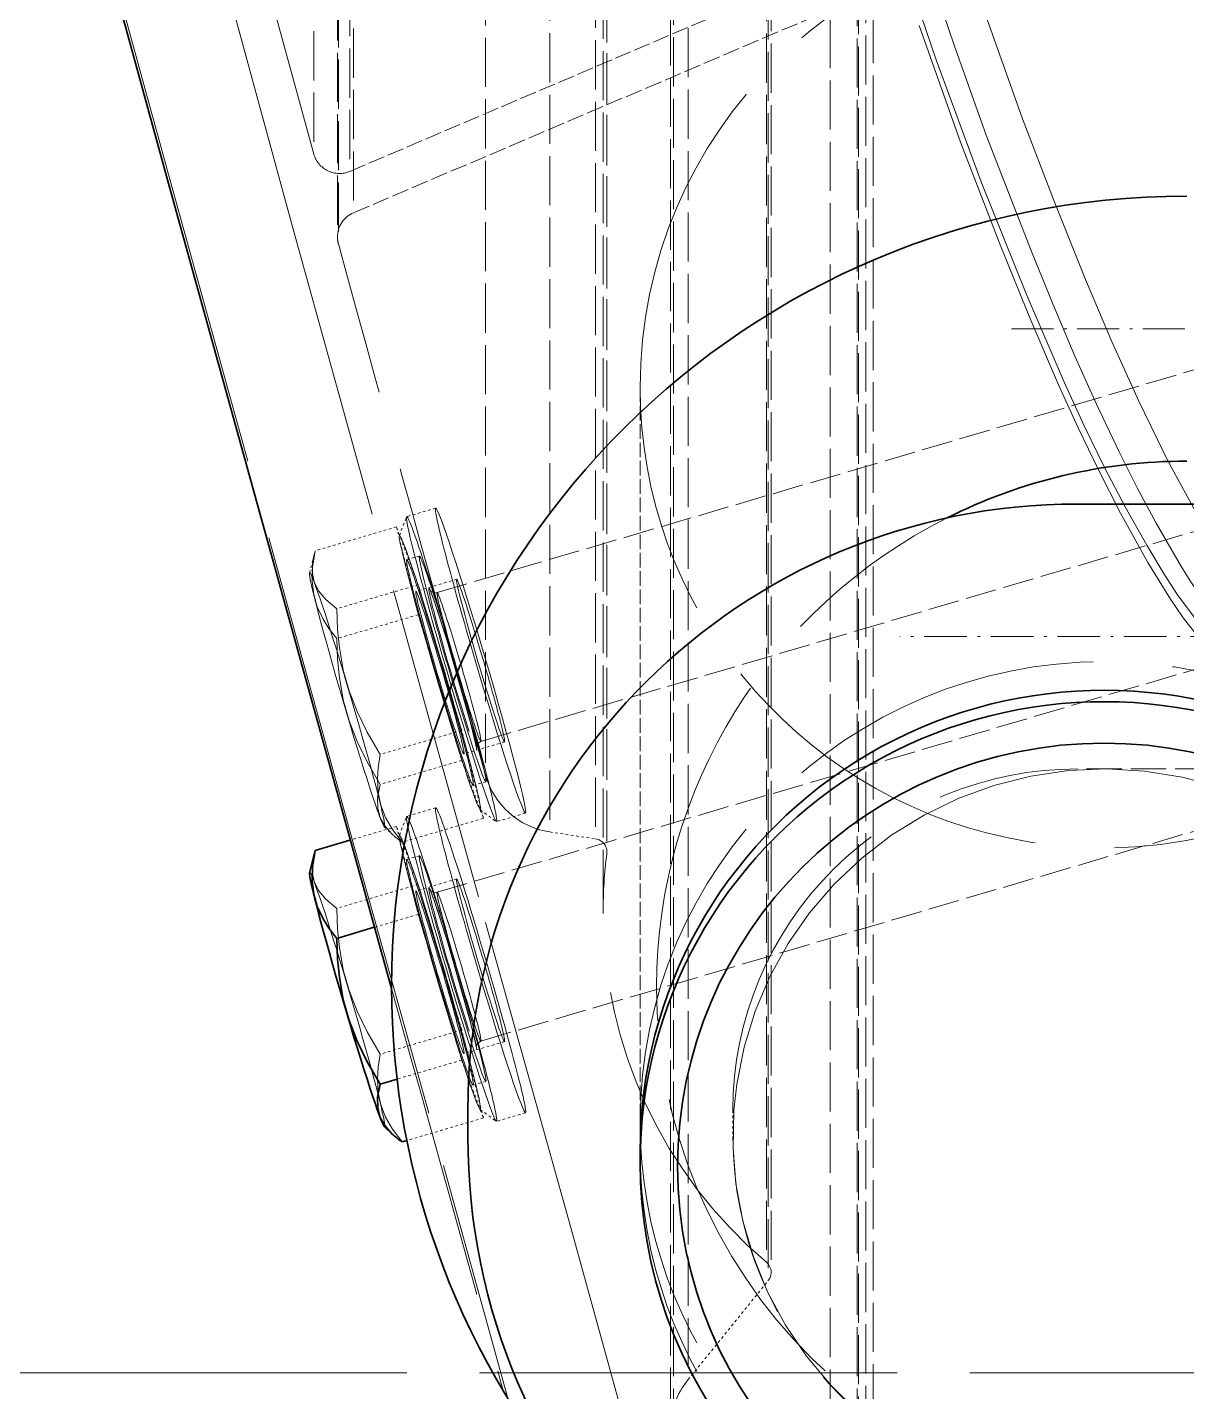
# Model space of a CAD drawing. Header units: millimetres. Extents: x 4398 to 33805, y 3079 to 23874.
# Drawn here: x 13960.8 to 14004.5, y 11391.2 to 11442.7 of the extents above; entities that cross this region are included whole.
import ezdxf

# ---------------------------------------------------------------- set-up
doc = ezdxf.new("R2010")
doc.units = ezdxf.units.MM
doc.linetypes.add('DASHDOT', pattern=[18.5, 12, -3, 0.5, -3])
doc.linetypes.add('DASHED', pattern=[15, 12, -3])

# ---------------------------------------------------------------- blocks, each defined once
blk = doc.blocks.new('A$C55E021B5')
at = {"color": 7, "linetype": 'DASHED', "lineweight": 13, "ltscale": 0.1545345306396484}
blk.add_line((1247.010163747225, 1209.231195166503), (1247.010163747225, 1116.510498446325), dxfattribs=at)
at = {"color": 7, "linetype": 'DASHED', "lineweight": 13, "ltscale": 0.1545383453369141}
blk.add_line((1245.651063722893, 1208.580255377135), (1245.651063722893, 1115.85726983918), dxfattribs=at)
at = {"color": 7, "linetype": 'DASHED', "lineweight": 13, "ltscale": 0.1545463562011719}
blk.add_line((1245.513734653461, 1207.021799320384), (1245.513734653461, 1114.294007265038), dxfattribs=at)
at = {"color": 7, "linetype": 'DASHED', "lineweight": 13, "ltscale": 0.1545524597167969}
blk.add_line((1246.084565818877, 1205.851984530251), (1246.084565818877, 1113.120530366345), dxfattribs=at)
at = {"color": 7, "linetype": 'DASHED', "lineweight": 13, "ltscale": 0.1545513153076172}
blk.add_line((1246.119813613463, 1206.111536471552), (1246.119813613463, 1113.380768953037), dxfattribs=at)
at = {"color": 7, "linetype": 'DASHED', "lineweight": 13, "ltscale": 0.1546115875244141}
blk.add_line((1240.537386939264, 1185.834441599814), (1240.537386939264, 1093.067510759603), dxfattribs=at)
at = {"color": 7, "linetype": 'DASHED', "lineweight": 13, "ltscale": 0.1546131134033203}
for p, q in [((1238.105289118816, 1183.68913265274), (1238.105289118816, 1090.921286285535)), ((1236.378604951882, 1183.424087548658), (1236.378604951882, 1090.656241181452))]:
    blk.add_line(p, q, dxfattribs=at)
at = {"color": 7, "linetype": 'DASHED', "lineweight": 13, "ltscale": 0.1546138763427734}
blk.add_line((1235.955173654351, 1182.933365007077), (1235.955173654351, 1090.165060876316), dxfattribs=at)
at = {"color": 7, "linetype": 'DASHED', "lineweight": 13, "ltscale": 0.1546134948730469}
blk.add_line((1235.959293526466, 1182.871109162254), (1235.959293526466, 1090.103033913212), dxfattribs=at)
at = {"color": 7, "linetype": 'DASHED', "lineweight": 13, "ltscale": 0.1546142578125}
blk.add_line((1236.096622595898, 1180.695816701773), (1236.096622595898, 1087.927283689176), dxfattribs=at)
at = {"color": 7, "linetype": 'DASHED', "lineweight": 13, "ltscale": 0.1545967102050781}
blk.add_line((1229.932836194275, 1167.438068334508), (1229.932836194275, 1074.68006388392), dxfattribs=at)
at = {"color": 7, "linetype": 'DASHED', "lineweight": 13, "ltscale": 0.1545955657958984}
blk.add_line((1229.756597221698, 1167.059040102788), (1229.756597221698, 1074.301722297474), dxfattribs=at)
at = {"color": 7, "linetype": 'DASHED', "lineweight": 13, "ltscale": 0.1545948028564453}
blk.add_line((1229.866918240892, 1166.747303115), (1229.866918240892, 1073.990443073359), dxfattribs=at)
at = {"color": 7, "linetype": 'DASHED', "lineweight": 13, "ltscale": 0.1545829772949219}
blk.add_line((1232.891819877885, 1162.999363927316), (1232.891819877885, 1070.249599220842), dxfattribs=at)
at = {"color": 7, "linetype": 'DASHED', "lineweight": 13, "ltscale": 0.1545761108398437}
blk.add_line((1233.553288229261, 1161.128026473831), (1233.553288229261, 1068.382381639472), dxfattribs=at)
at = {"color": 7, "linetype": 'DASHED', "lineweight": 13, "ltscale": 0.1545734405517578}
blk.add_line((1233.4457137914, 1160.33495109764), (1233.4457137914, 1067.590908435785), dxfattribs=at)
at = {"color": 7, "linetype": 'DASHED', "lineweight": 13, "ltscale": 0.1544528961181641}
blk.add_line((1227.531866296296, 1140.139109258685), (1227.531866296296, 1047.467393240106), dxfattribs=at)
at = {"color": 7, "linetype": 'DASHED', "lineweight": 13, "ltscale": 0.1544475555419922}
blk.add_line((1226.183752597528, 1139.521586209565), (1226.183752597528, 1046.853074535873), dxfattribs=at)
at = {"color": 7, "linetype": 'DASHED', "lineweight": 13, "ltscale": 0.1544353485107422}
blk.add_line((1225.909094458548, 1138.009593154682), (1225.909094458548, 1045.348405697994), dxfattribs=at)
at = {"color": 7, "linetype": 'DASHED', "lineweight": 13, "ltscale": 0.1544254302978516}
blk.add_line((1226.46756600785, 1136.788966608845), (1226.46756600785, 1044.133730078494), dxfattribs=at)
at = {"color": 7, "linetype": 'DASHED', "lineweight": 13, "ltscale": 0.1544277191162109}
blk.add_line((1226.514715654994, 1137.092006088729), (1226.514715654994, 1044.435396267829), dxfattribs=at)
at = {"color": 7, "linetype": 'DASHED', "lineweight": 13, "ltscale": 0.05186580281210092}
blk.add_line((1245.651063722893, 1115.85726983918), (1217.023445899933, 1128.05895766223), dxfattribs=at)
at = {"color": 7, "linetype": 'DASHED', "lineweight": 13, "ltscale": 0.05322523201059827}
blk.add_line((1245.513734653461, 1114.294007265038), (1216.135842347503, 1126.815671819873), dxfattribs=at)
at = {"color": 7, "linetype": 'DASHED', "lineweight": 13, "ltscale": 0.09786598281396491}
for p, q in [((1242.361116981818, 1099.956852411648), (1186.030563736902, 1116.535675442457)), ((1242.361116981818, 1088.644141431811), (1186.030563736902, 1105.222964462504)), ((1240.708590512499, 1083.028526899201), (1184.378037267583, 1099.607349929895))]:
    blk.add_line(p, q, dxfattribs=at)
at = {"color": 7, "linetype": 'DASHED', "lineweight": 13, "ltscale": 0.0978658751108896}
blk.add_line((1240.708590512499, 1094.341466760874), (1184.378037267583, 1110.920060909732), dxfattribs=at)
at = {"color": 7, "linetype": 'DASHDOT', "lineweight": 13, "ltscale": 0.1322036743164063}
blk.add_line((1220.68921652784, 1109.9187031115), (1141.3670304712, 1109.9187031115), dxfattribs=at)
at = {"color": 7, "linetype": 'DASHED', "lineweight": 13, "ltscale": 0.0462371826171875}
blk.add_line((1234.700901486431, 1107.704271866154), (1234.700901486431, 1079.96196877773), dxfattribs=at)
at = {"color": 7, "lineweight": 35, "ltscale": 0.014166259765625}
blk.add_line((1209.70105991546, 1103.300815253431), (1218.200813788906, 1103.300815253431), dxfattribs=at)
at = {"color": 7, "linetype": 'DASHED', "lineweight": 13, "ltscale": 0.001898366799051077}
for p, q in [((1242.41375979186, 1103.144946759596), (1243.506441421327, 1102.823367855191)), ((1239.025851647821, 1091.633108628943), (1240.118533277287, 1091.311529724655)), ((1242.41375979186, 1091.832006897923), (1243.506441421327, 1091.510427993519)), ((1239.025851647821, 1080.320397649106), (1240.118533277287, 1079.998818744702))]:
    blk.add_line(p, q, dxfattribs=at)
at = {"color": 7, "linetype": 'DASHED', "lineweight": 13, "ltscale": 0.001259023249884367}
blk.add_line((1243.784303905195, 1102.111087748228), (1243.512850111219, 1102.816043638188), dxfattribs=at)
at = {"color": 7, "linetype": 'DASHED', "lineweight": 13, "ltscale": 0.005692774518600997}
for p, q in [((1243.893709397162, 1102.437702051742), (1243.073854852453, 1099.12189166926)), ((1240.614291218095, 1091.437185823132), (1241.43414576292, 1094.752996205731)), ((1243.893709397162, 1091.124991071905), (1243.073854852453, 1087.809180689423)), ((1240.614291218095, 1080.124474843295), (1241.43414576292, 1083.440285225777))]:
    blk.add_line(p, q, dxfattribs=at)
at = {"color": 7, "linetype": 'DASHED', "lineweight": 13, "ltscale": 0.003888721552085566}
for p, q in [((1243.073854852453, 1100.253254320036), (1243.893709397162, 1102.437702051742)), ((1241.43414576292, 1093.621633554954), (1240.614291218095, 1091.437185823132)), ((1243.073854852453, 1088.940543340083), (1243.893709397162, 1091.124991071905)), ((1241.43414576292, 1082.308922575117), (1240.614291218095, 1080.124474843295))]:
    blk.add_line(p, q, dxfattribs=at)
at = {"color": 7, "linetype": 'DASHED', "lineweight": 13, "ltscale": 0.005334061327424222}
for p, q in [((1243.893709397162, 1102.437702051742), (1246.963929627076, 1101.534076774638)), ((1243.073854852453, 1100.253254320036), (1246.144075082368, 1099.349629042816)), ((1243.073854852453, 1099.12189166926), (1246.144075082368, 1098.218266392156)), ((1241.43414576292, 1094.752996205731), (1244.504365992834, 1093.84937092851)), ((1243.073854852453, 1088.940543340083), (1246.144075082368, 1088.036918062979)), ((1241.43414576292, 1083.440285225777), (1244.504365992834, 1082.536659948673))]:
    blk.add_line(p, q, dxfattribs=at)
at = {"color": 7, "linetype": 'DASHED', "lineweight": 13, "ltscale": 0.0008326438212536401}
for p, q in [((1243.028078495976, 1101.337925087108), (1243.507356948438, 1101.196933909116)), ((1240.520907450918, 1092.819174025703), (1241.00018590338, 1092.678182847711))]:
    blk.add_line(p, q, dxfattribs=at)
at = {"color": 7, "linetype": 'DASHED', "lineweight": 13, "ltscale": 0.0002700040461012987}
blk.add_line((1247.005586111554, 1101.377521635412), (1246.963929627076, 1101.534076774638), dxfattribs=at)
at = {"color": 7, "linetype": 'DASHED', "lineweight": 13, "ltscale": 0.001175601567276807}
blk.add_line((1247.170838758451, 1100.69179181513), (1247.005586111554, 1101.377521635412), dxfattribs=at)
at = {"color": 7, "linetype": 'DASHED', "lineweight": 13, "ltscale": 0.009565781116906208}
for p, q in [((1241.43414576292, 1094.752996205731), (1243.073854852453, 1100.253254320036)), ((1243.073854852453, 1099.12189166926), (1241.43414576292, 1093.621633554954)), ((1241.43414576292, 1083.440285225777), (1243.073854852453, 1088.940543340083)), ((1243.073854852453, 1087.809180689423), (1241.43414576292, 1082.308922575117))]:
    blk.add_line(p, q, dxfattribs=at)
at = {"color": 7, "linetype": 'DASHED', "lineweight": 13, "ltscale": 0.002665825111486643}
for p, q in [((1241.623202115166, 1100.458790160628), (1243.157625584849, 1100.007206403796)), ((1241.623202115166, 1089.146079180791), (1243.157625584849, 1088.694495423959))]:
    blk.add_line(p, q, dxfattribs=at)
at = {"color": 7, "linetype": 'DASHDOT', "lineweight": 13, "ltscale": 0.1340011596679687}
blk.add_line((1144.500879836603, 1098.300663833768), (1224.901556852259, 1098.300663833768), dxfattribs=at)
at = {"color": 7, "linetype": 'DASHED', "lineweight": 13, "ltscale": 0.002665093218917819}
blk.add_line((1239.816409324514, 1094.31926522791), (1241.350375030524, 1093.867681471078), dxfattribs=at)
at = {"color": 7, "linetype": 'DASHED', "lineweight": 13, "ltscale": 0.005333953634126884}
for p, q in [((1241.43414576292, 1093.621633554954), (1244.504365992834, 1092.71823715957)), ((1240.614291218095, 1091.437185823132), (1243.684511448009, 1090.533789427864))]:
    blk.add_line(p, q, dxfattribs=at)
at = {"color": 7, "linetype": 'DASHED', "lineweight": 13, "ltscale": 0.1116661071777344}
blk.add_line((1151.201165136401, 1093.300741295941), (1218.200813788906, 1093.300741295941), dxfattribs=at)
at = {"color": 7, "linetype": 'DASHED', "lineweight": 13, "ltscale": 0.001258492390066312}
for p, q in [((1240.737429617075, 1091.759680254647), (1240.12768854863, 1091.314276305988)), ((1240.737429617075, 1080.44696927481), (1240.12768854863, 1080.001565326151))]:
    blk.add_line(p, q, dxfattribs=at)
at = {"color": 7, "linetype": 'DASHED', "lineweight": 13, "ltscale": 0.00125866726790303}
blk.add_line((1243.784303905195, 1090.798376768391), (1243.512850111219, 1091.503103776515), dxfattribs=at)
at = {"color": 7, "linetype": 'DASHED', "lineweight": 13, "ltscale": 0.002911513803172726}
blk.add_line((1238.105289118816, 1090.921286285535), (1236.378604951882, 1090.656241181452), dxfattribs=at)
at = {"color": 7, "linetype": 'DASHED', "lineweight": 13, "ltscale": 0.003057153533255406}
blk.add_line((1243.893709397162, 1091.124991071905), (1245.653352540787, 1090.607031598251), dxfattribs=at)
at = {"color": 7, "linetype": 'DASHED', "lineweight": 13, "ltscale": 0.0006591537479312479}
blk.add_line((1244.353304016389, 1091.118124618457), (1244.06720178829, 1090.845068651979), dxfattribs=at)
at = {"color": 7, "lineweight": 35, "ltscale": 0.002276907797984541}
blk.add_line((1245.653352540787, 1090.607031598251), (1246.963929627076, 1090.221365794801), dxfattribs=at)
at = {"color": 7, "linetype": 'DASHED', "lineweight": 13, "ltscale": 0.0008327515585014713}
for p, q in [((1243.028078495976, 1090.025214107154), (1243.507356948438, 1089.883994047443)), ((1240.520907450918, 1081.506463045749), (1241.00018590338, 1081.365242986038))]:
    blk.add_line(p, q, dxfattribs=at)
at = {"color": 7, "lineweight": 35, "ltscale": 0.0002700040461012987}
blk.add_line((1247.005586111554, 1090.064810655575), (1246.963929627076, 1090.221365794801), dxfattribs=at)
at = {"color": 7, "lineweight": 35, "ltscale": 0.001175972423683192}
blk.add_line((1247.170838758451, 1089.378851953457), (1247.005586111554, 1090.064810655575), dxfattribs=at)
at = {"color": 7, "linetype": 'DASHED', "lineweight": 13, "ltscale": 0.002879723152071189}
blk.add_line((1243.073854852453, 1087.809180689423), (1244.731416720999, 1087.32143361101), dxfattribs=at)
at = {"color": 7, "lineweight": 35, "ltscale": 0.002454338186086134}
blk.add_line((1244.731416720999, 1087.32143361101), (1246.144075082368, 1086.905555412202), dxfattribs=at)
at = {"color": 7, "linetype": 'DASHED', "lineweight": 13, "ltscale": 0.002664985514494588}
blk.add_line((1239.816409324514, 1083.006325366237), (1241.350375030524, 1082.554970491241), dxfattribs=at)
at = {"color": 7, "linetype": 'DASHED', "lineweight": 13, "ltscale": 0.004238156697123017}
blk.add_line((1241.43414576292, 1082.308922575117), (1243.873567800372, 1081.590920423536), dxfattribs=at)
at = {"color": 7, "lineweight": 35, "ltscale": 0.001095904631899717}
blk.add_line((1243.873567800372, 1081.590920423536), (1244.504365992834, 1081.405297297897), dxfattribs=at)
at = {"color": 7, "linetype": 'DASHED', "lineweight": 13, "ltscale": 0.001655960083007813}
blk.add_line((1231.200841269092, 1080.416299115896), (1231.200841269092, 1079.422723298223), dxfattribs=at)
at = {"color": 7, "linetype": 'DASHED', "lineweight": 13, "ltscale": 0.005023848837338247}
blk.add_line((1240.614291218095, 1080.124474843295), (1243.505983657771, 1079.273492376116), dxfattribs=at)
at = {"color": 7, "lineweight": 35, "ltscale": 0.001655960083007813}
blk.add_line((1241.201144108301, 1080.416299115896), (1241.201144108301, 1079.422723298223), dxfattribs=at)
at = {"color": 7, "lineweight": 35, "ltscale": 0.0006594171802647487}
blk.add_line((1244.353304016389, 1079.805413638504), (1244.06720178829, 1079.532128790306), dxfattribs=at)
at = {"color": 7, "lineweight": 35, "ltscale": 0.0003102125326372066}
blk.add_line((1243.505983657771, 1079.273492376116), (1243.684511448009, 1079.220849566191), dxfattribs=at)
at = {"color": 7, "lineweight": 35, "ltscale": 0.000719451904296875}
blk.add_line((1234.700901486431, 1078.882791173441), (1234.700901486431, 1078.451120131678), dxfattribs=at)
at = {"color": 7, "linetype": 'DASHED', "lineweight": 13, "ltscale": 0.008018027164090703}
blk.add_line((1232.891819877885, 1070.249599220842), (1229.866918240892, 1073.990443073359), dxfattribs=at)
at = {"color": 7, "linetype": 'DASHDOT', "lineweight": 13}
for p, q in [((451.7585795341147, 1070.499995890801), (1267.758297327193, 1070.499995890801)), ((1440.499040658688, 1070.499767009082), (654.4993158561265, 1070.499995890801))]:
    blk.add_line(p, q, dxfattribs=at)
at = {"color": 7, "linetype": 'DASHED', "lineweight": 13}
for points in [[(1224.371008880422, 1122.537184660352), (1223.529639448141, 1120.072127863212), (1221.831336622228, 1115.467255281896), (1220.127998397205, 1111.205934256112), (1218.693825148264, 1107.873415503447), (1217.946297246832, 1106.257739001099), (1217.162148260031, 1104.659915277647), (1216.395394288804, 1103.192783052131), (1215.585610542548, 1101.744876896293), (1214.931466408176, 1100.648533158266), (1214.427010959698, 1099.871479506866), (1213.797128294347, 1099.035145473696), (1213.407571500618, 1098.596379096765), (1212.986429020864, 1098.184391888353), (1212.535074145868, 1097.804677011241), (1211.97477154246, 1097.407338236837), (1211.382883252911, 1097.05920904575), (1210.541971584185, 1096.669423370186), (1209.662150012431, 1096.379201270087), (1208.754404863212, 1096.200673479732), (1208.238047561943, 1096.155354886811), (1207.719859206452, 1096.153752714308)], [(1223.650031265672, 1122.975035510171), (1222.857184771317, 1120.617782032612), (1221.643653560648, 1117.224838489463), (1219.938942044842, 1112.827103921241), (1219.134651461369, 1110.853914074629), (1218.298775191754, 1108.885759627243), (1217.484871573382, 1107.065233929578), (1216.628853706978, 1105.264392065146), (1215.945870468146, 1103.913531785045), (1215.229928252505, 1102.579379875126), (1214.264047130579, 1100.908313981403), (1213.926217619664, 1100.361744284892), (1213.275735593852, 1099.419895750034), (1212.915017904699, 1098.975636210322), (1212.314889871152, 1098.359257570148), (1211.603983054854, 1097.797352794238), (1210.734690044992, 1097.285115365084), (1209.802225663312, 1096.899449561635), (1209.31928510229, 1096.759373910754), (1208.82947808782, 1096.657750399347), (1208.29526800754, 1096.595952318079), (1207.761515690814, 1096.588628101075)], [(1224.167304094051, 1121.362792234548), (1222.611365736913, 1116.958191212878), (1221.09204846491, 1113.016846918879), (1219.996620254111, 1110.322450575797), (1218.91309389587, 1107.7965112245), (1218.172432447886, 1106.170763923699), (1217.396523205316, 1104.559665057022), (1216.572548788492, 1102.955890407233), (1215.540291949626, 1101.098972506152), (1214.695260408786, 1099.70714238708), (1214.216439719879, 1099.006535250955), (1213.687265038825, 1098.33751380074), (1213.094003458609, 1097.716099761456), (1212.348764374954, 1097.096516776277), (1211.77976426376, 1096.717488544557), (1211.181009520878, 1096.387212132482), (1210.356577340383, 1096.031072079), (1209.49735512909, 1095.769917965197), (1208.613871448775, 1095.616338289139), (1207.719859206452, 1095.586125893897)], [(1226.267065566368, 1038.583804617432), (1228.241399821811, 1044.757890699228), (1230.189641554127, 1050.938614352868), (1231.441167140714, 1055.085952251015), (1232.654240587712, 1059.245192001952), (1234.226658433196, 1064.804272734356), (1237.306491698007, 1075.941660268843), (1240.804720861124, 1088.46790245935), (1247.753571776659, 1113.539841791877), (1251.181763114277, 1126.092634269065), (1254.265258487649, 1137.226359695109), (1255.846831604475, 1142.782464964344), (1258.30135983949, 1151.09476465793)], [(1231.165593474623, 1040.782671901543), (1233.528568996684, 1048.208970215201), (1234.860203207107, 1052.559784017998), (1237.084476368953, 1060.200544561871), (1238.921023791525, 1066.763958555675), (1242.670565151711, 1080.306664742093), (1245.514650180572, 1090.455282976414), (1252.5344544486, 1115.871460509748), (1256.710631451439, 1131.11452945802), (1259.241606201846, 1140.11896766178)], [(1247.010163747225, 1116.510498446325), (1251.327789691495, 1132.274960095092), (1253.353851229869, 1139.515406401508), (1255.972716584787, 1148.550285882346)], [(1220.272651683757, 1117.843277065695), (1221.603370366953, 1121.587554144935), (1222.848029499975, 1125.359297038085), (1224.649786891518, 1131.064862111263), (1226.46756600785, 1136.788966608845)], [(1207.823313772082, 1098.092381411727), (1208.254069286733, 1098.101765564905), (1208.69672665406, 1098.162648118945), (1209.170511943739, 1098.278920064477), (1209.639261834192, 1098.441883893596), (1210.154245844678, 1098.677174365992), (1210.644052859148, 1098.963047712256), (1211.257913799709, 1099.430195430206), (1211.657999155446, 1099.823185450776), (1212.026498825275, 1100.258747482818), (1212.391794150099, 1100.760914113518), (1212.738321168683, 1101.29237761235), (1213.598001143648, 1102.740054886468), (1214.784982067402, 1104.93617558913), (1215.884530150433, 1107.181276993273), (1216.914955935077, 1109.466432709392), (1217.893196673234, 1111.77951200286), (1219.109474465236, 1114.801438176684), (1220.272651683757, 1117.843277065695)], [(1246.963929627076, 1101.534076774638), (1247.057313394369, 1100.916553725518), (1247.071504064937, 1100.389210098801), (1247.013368092114, 1099.889790049434), (1246.880616658353, 1099.421040158981), (1246.665010019191, 1098.956410140527), (1246.44024810892, 1098.599812323489), (1246.144075082368, 1098.218266392156)], [(1246.998261894551, 1100.360828757781), (1247.071046301382, 1100.734592708555), (1247.047700359471, 1101.169468095206), (1247.005586111554, 1101.377521635412)], [(1246.998261894551, 1100.360828757781), (1246.832093720426, 1100.02185483792), (1246.557893345002, 1099.69112066229), (1246.144075082368, 1099.349629042816)], [(1242.361116981818, 1099.956852411648), (1242.488833016469, 1099.953648066759), (1242.597322981324, 1100.012699566578), (1242.626619849456, 1100.047260715772), (1242.627535376683, 1100.048862888274), (1242.625704322345, 1100.04542966155), (1242.470980237456, 1099.641224433697), (1241.987581912879, 1098.141362113209), (1241.774264091611, 1097.43709286864)], [(1244.504365992834, 1093.84937092851), (1245.005617096424, 1094.694402469351), (1245.381898746811, 1095.463674140192), (1245.680360591141, 1096.244389900152), (1245.899171575074, 1097.034032049734), (1246.048860260853, 1097.878376945184), (1246.116151504903, 1098.569599928247), (1246.144075082368, 1099.349629042816)], [(1244.504365992834, 1092.71823715957), (1245.005617096424, 1093.563039818691), (1245.381898746811, 1094.332311489532), (1245.680360591141, 1095.113027249492), (1245.899171575074, 1095.902669398958), (1246.048860260853, 1096.747243176244), (1246.116151504903, 1097.438237277471), (1246.144075082368, 1098.218266392156)], [(1241.774264091611, 1097.43709286864), (1241.096774015561, 1095.040700606216), (1240.906802136087, 1094.262273664033), (1240.883913957849, 1094.133413220552), (1240.882540667182, 1094.120595840766), (1240.882540667182, 1094.125173476437), (1240.847292872713, 1094.236638904462), (1240.708590512499, 1094.341466760874)], [(1243.684511448009, 1090.533789427864), (1244.049806772833, 1091.016272225213), (1244.305238842018, 1091.464193873486), (1244.484682159484, 1091.927679482993), (1244.586305670891, 1092.405584644788), (1244.614229248356, 1092.925604054501), (1244.584474616669, 1093.357046214427), (1244.504365992834, 1093.84937092851)], [(1208.063639643704, 1068.908123093803), (1207.026805169167, 1069.8897970588), (1206.09708736882, 1070.970805717312), (1205.283641514005, 1072.139704980334), (1204.59562287583, 1073.384364113357), (1204.039440144537, 1074.691736854758), (1203.621044246116, 1076.048319179477), (1203.344555052914, 1077.439462653274), (1203.236980615169, 1078.428689716995), (1203.208141510593, 1079.870873828331), (1203.317547002676, 1081.210290019313), (1203.574352362528, 1082.605324483389), (1203.973064427599, 1083.967399970774), (1204.510021089212, 1085.282325811015), (1205.180186948259, 1086.536597978935), (1205.97669555129, 1087.716941331077), (1206.890391626846, 1088.81076736949), (1207.913035430814, 1089.80686088666), (1209.033640637746, 1090.69446443909), (1210.240763158523, 1091.463964991766), (1211.52112784957, 1092.107351682178), (1212.861917331218, 1092.617300293554), (1214.248483169344, 1092.988546544715)], [(1214.248483169344, 1092.988546544715), (1215.666634693494, 1093.217199445382), (1217.100807942435, 1093.300512414222), (1218.536354481927, 1093.237569924007), (1219.957710351082, 1093.029058620246), (1221.349769351989, 1092.677496202319), (1222.697425287086, 1092.186315897183), (1223.98740301303, 1091.561239749222), (1225.205054095699, 1090.808905330283), (1226.338476682533, 1089.93732350276), (1227.37531115707, 1088.955649537762), (1228.305028957417, 1087.874640879134), (1229.118474812232, 1086.705741616111), (1229.806493450291, 1085.461082483089), (1230.362676181699, 1084.153709741688), (1230.781072080004, 1082.797356298921), (1231.057561273206, 1081.405983943288), (1231.165135711068, 1080.416756879451), (1231.193974815644, 1078.974572768231), (1231.084569323561, 1077.635385459085), (1230.827763963709, 1076.240122113173), (1230.429051898638, 1074.878046625789), (1229.892095237024, 1073.563120785548), (1229.221929377978, 1072.308848617628), (1228.425420774947, 1071.128505265486), (1227.51172469939, 1070.034679227072), (1226.489080895306, 1069.038585709786)], [(1244.50482375639, 1091.455496365816), (1244.600954105015, 1091.814840764186), (1244.605073977131, 1092.225225800212), (1244.504365992834, 1092.71823715957)], [(1244.50482375639, 1091.455496365816), (1244.333162419483, 1091.148337013699), (1244.06720178829, 1090.845068651979)], [(1246.998261894551, 1089.047888896108), (1247.071046301382, 1089.421881728602), (1247.047700359471, 1089.856757115253), (1247.005586111554, 1090.064810655575)], [(1246.998261894551, 1089.047888896108), (1246.832093720426, 1088.709143858083), (1246.557893345002, 1088.378409682336), (1246.144075082368, 1088.036918062979)], [(1242.361116981818, 1088.644141431811), (1242.488833016469, 1088.640937086806), (1242.597322981324, 1088.699988586741), (1242.626619849456, 1088.734549735935), (1242.627535376683, 1088.736151908321), (1242.625704322345, 1088.732718681596), (1242.470980237456, 1088.32851345386), (1241.987581912879, 1086.828651133372), (1241.774264091611, 1086.124381888687)], [(1244.504365992834, 1082.536659948673), (1245.005617096424, 1083.381462607678), (1245.381898746811, 1084.150734278519), (1245.680360591141, 1084.931678920315), (1245.899171575074, 1085.721321069781), (1246.048860260853, 1086.565665965347), (1246.116151504903, 1087.256660066574), (1246.144075082368, 1088.036918062979)], [(1241.774264091611, 1086.124381888687), (1241.096774015561, 1083.727989626379), (1240.906802136087, 1082.949562684196), (1240.883913957849, 1082.820473358879), (1240.882540667182, 1082.807884860813), (1240.882540667182, 1082.812462496484), (1240.847292872713, 1082.923927924508), (1240.708590512499, 1083.028526899201)], [(1243.684511448009, 1079.220849566191), (1244.049806772833, 1079.703332363541), (1244.305238842018, 1080.151482893649), (1244.484682159484, 1080.614968503156), (1244.586305670891, 1081.092873664835), (1244.614229248356, 1081.612893074664), (1244.584474616669, 1082.04433523459), (1244.504365992834, 1082.536659948673)]]:
    blk.add_lwpolyline(points, dxfattribs=at)
at = {"color": 7, "lineweight": 35}
for points in [[(1244.084139040191, 1085.016822943377), (1252.5344544486, 1115.532028826332), (1256.710631451439, 1130.775097774604), (1259.241606201846, 1139.77953597848), (1260.540739199132, 1144.2683654961), (1262.017484459546, 1149.232811357622), (1263.543668184997, 1154.186957538972), (1264.626736779566, 1157.577154500788), (1265.742306587272, 1160.947438747535), (1267.506527366568, 1166.01007489374), (1269.38793561839, 1171.047076280374), (1271.389277924187, 1176.006944506225), (1273.169978191712, 1180.111252629344), (1275.048639862202, 1184.172302095598), (1277.024805171866, 1188.186888559867), (1279.0980163575, 1192.15157879566), (1280.39623382756, 1194.518674189836), (1281.726036983644, 1196.858761533775), (1283.137322054346, 1199.25721373214), (1284.589348082183, 1201.642619669001), (1287.037925390978, 1205.501108757715), (1289.572104486389, 1209.310159381392), (1292.183645624304, 1213.071144830814)], [(1246.963929627076, 1090.221365794801), (1247.057313394369, 1089.603842745681), (1247.071504064937, 1089.076270237128), (1247.013368092114, 1088.577079069597), (1246.880616658353, 1088.108329179027), (1246.665010019191, 1087.643470278854), (1246.44024810892, 1087.287101343652), (1246.144075082368, 1086.905555412202)], [(1244.504365992834, 1081.405297297897), (1245.005617096424, 1082.250328838738), (1245.381898746811, 1083.019600509579), (1245.680360591141, 1083.800316269655), (1245.899171575074, 1084.589958419121), (1246.048860260853, 1085.434303314571), (1246.116151504903, 1086.125526297634), (1246.144075082368, 1086.905555412202)], [(1244.50482375639, 1080.142785385862), (1244.600954105015, 1080.502129784349), (1244.605073977131, 1080.912514820258), (1244.504365992834, 1081.405297297897)], [(1244.50482375639, 1080.142785385862), (1244.333162419483, 1079.835626033862), (1244.06720178829, 1079.532128790306)]]:
    blk.add_lwpolyline(points, dxfattribs=at)
at = {"color": 7, "linetype": 'DASHED', "lineweight": 13}
for centre, radius, start, end in [((-1400.10240746582, 1834.280792779202), 2742.694942173875, 344.3208542933763, 344.7555070421961), ((1241.727572208023, 1093.334158036188), 3.416281696087964, 304.9426280677839, 313.2240548523612), ((3914.7456702052, 334.1353455509816), 2774.211830301043, 164.2961749989038, 164.6225350973061)]:
    blk.add_arc(centre, radius, start, end, dxfattribs=at)
at = {"color": 7, "lineweight": 35}
for centre, radius, start, end in [((1214.082772758891, 1084.786796752043), 20.13160162263629, 63.27242988097581, 90.0101883777941), ((1214.33316942885, 1085.091667286266), 29.74686843186058, 318.4860325885429, 359.9759279080317), ((1241.727572208023, 1082.021447056351), 3.416281696087684, 304.9426280677839, 313.2240548523612)]:
    blk.add_arc(centre, radius, start, end, dxfattribs=at)
at = {"color": 7, "linetype": 'DASHED', "lineweight": 13}
for centre, major_axis, ratio, start_param, end_param in [((1217.20105816306, 1107.704729629826), (-17.49984332336093, 1.071556355576707e-15), 0.9935804531438702, 3.141573790591762, 6.283166444181552), ((1246.045198152293, 1116.770508151298), (-1.000213389352158, 6.124540628672227e-17), 0.99358045314387, 1.165562544390508, 2.876866596942353), ((1245.119600224061, 1113.380768953037), (-1.000213389352158, 6.124540628672227e-17), 0.99358045314387, 3.141549376467236, 4.307155197979033), ((1245.119600224061, 1113.380768953037), (-1.000213389352158, 6.124540628672227e-17), 0.99358045314387, 2.876512782920037, 3.141549376467236), ((1217.20105816306, 1107.704729629826), (-17.49984332336093, 1.071556355576707e-15), 0.9935804531438702, 6.283166444181555, 8.066002307395403), ((1217.20105816306, 1107.704729629826), (-17.49984332336093, 1.071556355576707e-15), 0.9935804531438702, 1.782817000215817, 3.141573790591762), ((1214.079568413887, 1085.079536551755), (19.99969015139395, -0.02403258715834827), 0.9919735904820326, 0.001192843767548631, 1.102003241476044), ((1240.720034601618, 1097.389027694269), (-1.694182953772237, -5.755919065315347), 0.03213001102498512, 3.141628776994687, 6.28322143058448), ((1241.812716231085, 1097.067448789981), (-1.694182953772237, -5.755919065315347), 0.03213001102498512, 3.141628776994677, 6.28322143058448), ((1241.812716231085, 1097.067448789981), (-1.694182953772237, -5.755919065315347), 0.03213001102498512, 0.04199707532976568, 3.099624616967888), ((1240.720034601618, 1097.389027694269), (-1.694182953772237, -5.755919065315347), 0.03213001102498512, 1.462057029146929, 3.141628776994687), ((1241.812716231085, 1097.067448789981), (-1.694182953772237, -5.755919065315347), 0.03213001102498512, 3.099624616967888, 3.141628776994677), ((1242.254000307628, 1096.937443937437), (-1.524810434751505, -5.180281382427321), 0.03213001102498512, 3.099624673944842, 4.603649682736721), ((1242.254000307628, 1096.937443937437), (-1.524810434751505, -5.180281382427321), 0.03213001102498512, 0.04199714568800254, 3.099624673944843), ((1241.774721855167, 1097.078663997265), (-1.253356640753414, -4.259261089806476), 0.03213001102498513, 3.141628776994677, 6.28322143058447), ((1242.254000307628, 1096.937443937437), (-1.253356640753414, -4.259261089806476), 0.03213001102498513, 3.14162877699469, 6.28322143058447), ((1241.774721855167, 1097.078663997265), (-1.253356640753414, -4.259261089806476), 0.03213001102498513, 1.462057029146929, 3.141628776994677), ((1242.254000307628, 1096.937443937437), (-1.253356640753414, -4.259261089806476), 0.03213001102498513, 1.462057029146929, 3.14162877699469), ((1245.753602761528, 1095.907475916465), (1.410827307086202, 4.794157815416544), 0.03213001102498513, 3.197264634180797, 6.227476865504022), ((1245.753602761528, 1095.907475916465), (1.410827307086202, 4.794157815416544), 0.03213001102498513, 6.227476865504021, 6.674446009531625), ((1240.720034601618, 1097.389027694269), (-0.9036252771538492, -3.069762466359529), 0.03213001102498512, 3.612340489467906e-05, 3.141628776994688), ((1241.534853747216, 1097.149159586319), (-0.8262632346822179, -2.807692825442316), 0.03213001102498512, 4.603649682736721, 10.88683498991631), ((1240.720034601618, 1097.389027694269), (-0.9036252771538492, -3.069762466359529), 0.03213001102498512, 3.141628776994688, 4.603649682736721), ((1241.774721855167, 1097.078663997265), (-0.8967588236800355, -3.047560933460866), 0.03213001102498512, 4.603649682736814, 10.8868349899164), ((1245.753602761528, 1095.907475916465), (1.410827307086202, 4.794157815416544), 0.03213001102498513, 0.3912607023520381, 3.197264634180797), ((1242.254000307628, 1096.937443937437), (-0.9036252771538492, -3.069762466359529), 0.03213001102498512, 3.612340489467906e-05, 3.141628776994688), ((1242.254000307628, 1096.937443937437), (-0.9036252771538492, -3.069762466359529), 0.03213001102498512, 3.141628776994688, 4.603649682736721), ((1240.720034601618, 1097.389027694269), (-0.9036252771538492, -3.069762466359529), 0.03213001102498512, 4.603649682736721, 6.283221430584482), ((1242.254000307628, 1096.937443937437), (-1.524810434751505, -5.180281382427321), 0.03213001102498512, 4.603649682736722, 6.325182452867589), ((1217.20105816306, 1079.962426541286), (-17.49984332336093, 1.071556355576707e-15), 0.9935804531438702, 3.141573790591763, 6.283166444181552), ((1242.254000307628, 1096.937443937437), (-0.9036252771538492, -3.069762466359529), 0.03213001102498512, 4.603649682736723, 6.283221430584482), ((1240.720034601618, 1097.389027694269), (-1.694182953772237, -5.755919065315347), 0.03213001102498512, 3.612340489356536e-05, 1.462057029146929), ((1241.774721855167, 1097.078663997265), (-1.253356640753414, -4.259261089806476), 0.03213001102498513, 3.612340488444554e-05, 1.462057029146929), ((1242.254000307628, 1096.937443937437), (-1.253356640753414, -4.259261089806476), 0.03213001102498513, 3.612340488405154e-05, 1.462057029146929), ((1218.201729316017, 1080.416756879451), (12.99956971662361, -0.02815245924263591), 0.9911113955145089, 0.002138928770201283, 1.572976720796257), ((1237.64752555381, 1093.866994825803), (-3.000182404491552, 1.837081889259395e-16), 0.9935804531438701, 1.724067905029944, 2.870036875691278), ((1240.720034601618, 1086.076316714432), (-1.694182953772237, -5.755919065315347), 0.03213001102498512, 3.141628776994682, 6.283221430584477), ((1241.812716231085, 1085.754508928308), (-1.694182953772237, -5.755919065315347), 0.03213001102498512, 3.141628776994682, 6.283221430584476), ((1241.812716231085, 1085.754508928308), (-1.694182953772237, -5.755919065315347), 0.03213001102498512, 0.04199707532976096, 3.099624616967892), ((1240.720034601618, 1086.076316714432), (-1.694182953772237, -5.755919065315347), 0.03213001102498512, 1.462057029146929, 3.141628776994682), ((1241.812716231085, 1085.754508928308), (-1.694182953772237, -5.755919065315347), 0.03213001102498512, 3.099624616967893, 3.141628776994682), ((1241.812716231085, 1097.067448789981), (-1.694182953772237, -5.755919065315347), 0.03213001102498512, 3.612340489356536e-05, 0.04199707532976568), ((1242.254000307628, 1085.6247329576), (-1.524810434751505, -5.180281382427321), 0.03213001102498512, 3.099624673944847, 4.603649682736721), ((1236.455051467274, 1090.165289758035), (-0.4998778128936185, 3.060868817624747e-17), 0.9935804531438701, 4.865660558618306, 6.283219591395598), ((1242.254000307628, 1085.6247329576), (-1.524810434751505, -5.180281382427321), 0.03213001102498512, 0.04199714568799727, 3.099624673944847), ((1236.455051467274, 1090.165289758035), (-0.4998778128936185, 3.060868817624747e-17), 0.9935804531438701, 3.428421601198343e-05, 0.1254902269698572), ((1218.596779272528, 1087.926825925621), (-17.49984332336093, 1.071556355576707e-15), 0.9935804531438702, 3.141629685591162, 3.267082880559497), ((1241.774721855167, 1085.765724135592), (-1.253356640753414, -4.259261089806476), 0.03213001102498513, 3.141628776994684, 6.283221430584477), ((1242.254000307628, 1085.6247329576), (-1.253356640753414, -4.259261089806476), 0.03213001102498513, 3.141628776994677, 6.283221430584478), ((1241.774721855167, 1085.765724135592), (-1.253356640753414, -4.259261089806476), 0.03213001102498513, 1.462057029146929, 3.141628776994684), ((1242.254000307628, 1085.6247329576), (-1.253356640753414, -4.259261089806476), 0.03213001102498513, 1.462057029146929, 3.141628776994677), ((1245.753602761528, 1084.594764936512), (1.410827307086202, 4.794157815416544), 0.03213001102498513, 6.227476865504014, 6.674446009531619), ((1240.720034601618, 1086.076316714432), (-0.9036252771538492, -3.069762466359529), 0.03213001102498512, 3.612340488580186e-05, 3.141628776994679), ((1241.534853747216, 1085.836448606366), (-0.8262632346822179, -2.807692825442316), 0.03213001102498512, 4.603649682736721, 10.88683498991631), ((1240.720034601618, 1086.076316714432), (-0.9036252771538492, -3.069762466359529), 0.03213001102498512, 3.141628776994679, 4.603649682736721), ((1241.774721855167, 1085.765724135592), (-0.8967588236800355, -3.047560933460866), 0.03213001102498512, 4.603649682736814, 10.8868349899164), ((1245.753602761528, 1084.594764936512), (1.410827307086202, 4.794157815416544), 0.03213001102498513, 0.3912607023520329, 3.197264634180797), ((1242.254000307628, 1085.6247329576), (-0.9036252771538492, -3.069762466359529), 0.03213001102498512, 3.61234048857963e-05, 3.141628776994688), ((1242.254000307628, 1085.6247329576), (-0.9036252771538492, -3.069762466359529), 0.03213001102498512, 3.141628776994688, 4.603649682736721), ((1218.596779272528, 1087.926825925621), (-17.49984332336093, 1.071556355576707e-15), 0.9935804531438702, 2.275448031890465, 3.141629685591162), ((1240.720034601618, 1086.076316714432), (-0.9036252771538492, -3.069762466359529), 0.03213001102498512, 4.603649682736723, 6.283221430584473), ((1242.254000307628, 1085.6247329576), (-1.524810434751505, -5.180281382427321), 0.03213001102498512, 4.603649682736722, 6.325182452867583), ((1242.254000307628, 1085.6247329576), (-0.9036252771538492, -3.069762466359529), 0.03213001102498512, 4.603649682736721, 6.283221430584473), ((1240.720034601618, 1086.076316714432), (-1.694182953772237, -5.755919065315347), 0.03213001102498512, 3.612340488883086e-05, 1.462057029146929), ((1241.774721855167, 1085.765724135592), (-1.253356640753414, -4.259261089806476), 0.03213001102498513, 3.612340489084352e-05, 1.462057029146929), ((1214.079568413887, 1085.078621024644), (19.99969015139394, 0.0281524592426339), 0.9919755752150899, 4.710972790923429, 6.281793450099921), ((1242.254000307628, 1085.6247329576), (-1.253356640753414, -4.259261089806476), 0.03213001102498513, 3.612340489044952e-05, 1.462057029146929), ((1217.20105816306, 1079.962426541286), (-17.49984332336093, 1.071556355576707e-15), 0.9935804531438702, 6.283166444181555, 8.066002307395403), ((1217.20105816306, 1079.962426541286), (-17.49984332336093, 1.071556355576707e-15), 0.9935804531438702, 1.782817000215817, 3.141573790591763), ((1241.812716231085, 1085.754508928308), (-1.694182953772237, -5.755919065315347), 0.03213001102498512, 3.612340488883086e-05, 0.04199707532976096), ((1217.201515926616, 1079.422265534668), (13.99932534241084, 0.02815245924263426), 0.9912877599265896, 4.71036487653235, 6.281198936556564), ((1217.20105816306, 1078.883248936996), (-17.49984332336093, 1.071556355576707e-15), 0.9935804531438702, 6.283166444181555, 8.066002307395406), ((1217.20105816306, 1078.883248936996), (-17.49984332336093, 1.071556355576707e-15), 0.9935804531438702, 1.78281700021582, 3.141573790591762), ((1230.256475034621, 1074.301722297474), (-0.4998778128936185, 3.060868817624747e-17), 0.9935804531438701, 5.417040685480487, 6.283228506662662), ((1230.256475034621, 1074.301722297474), (-0.4998778128936185, 3.060868817624747e-17), 0.9935804531438701, 4.31994830757954e-05, 0.6768703538319321), ((1230.553563588284, 1068.382610521308), (-3.000182404491552, 1.837081889259395e-16), 0.9935804531438701, 3.141536909705095, 3.818463007421845)]:
    blk.add_ellipse(centre, major_axis=major_axis, ratio=ratio, start_param=start_param, end_param=end_param, dxfattribs=at)
at = {"color": 7, "lineweight": 35}
for centre, major_axis, ratio, start_param, end_param in [((1214.079110650331, 1085.07884990648), (30.00045075422075, 0.02815245924263323), 0.9946503601581193, 6.282255788690155, 7.853041327421336), ((1218.200813788906, 1080.416070234176), (23.0003303194504, 0.02792357746017326), 0.9949759829893201, 6.281973302019592, 7.852756428424372), ((1217.20105816306, 1078.883248936996), (-17.49984332336093, 1.071556355576707e-15), 0.9935804531438702, 3.141573790591762, 5.155314102019668), ((1217.20105816306, 1078.451349013514), (-17.49984332336093, 1.071556355576707e-15), 0.9935804531438702, 3.141573790591763, 5.155314280041527), ((1217.20105816306, 1078.291360647563), (-16.08581167132029, 9.849718887484763e-16), 0.9935804531438701, 4.924409653805609, 11.2075949609852), ((1245.753602761528, 1084.594764936512), (1.410827307086202, 4.794157815416544), 0.03213001102498513, 3.197264634180797, 6.227476865504014), ((1217.200600399505, 1079.422952180059), (24.00008594523766, -0.02792357746017613), 0.9949178360039027, 4.713563236423157, 6.284346765789866), ((1217.20105816306, 1078.451349013514), (-17.49984332336093, 1.071556355576707e-15), 0.9935804531438702, 1.78281700021582, 3.141573790591763), ((1217.20105816306, 1078.451349013514), (-17.49984332336093, 1.071556355576707e-15), 0.9935804531438702, 0.0810044673806971, 1.78281700021582)]:
    blk.add_ellipse(centre, major_axis=major_axis, ratio=ratio, start_param=start_param, end_param=end_param, dxfattribs=at)
blk = doc.blocks.new('1')
at = {"xscale": -1}
blk.add_blockref('A$C55E021B5', (15218.57354761899, 10321.3889115307), dxfattribs=at)

msp = doc.modelspace()

# ---------------------------------------------------------------- block references
msp.add_blockref('1', (0, 0))

doc.saveas('drawing.dxf')
